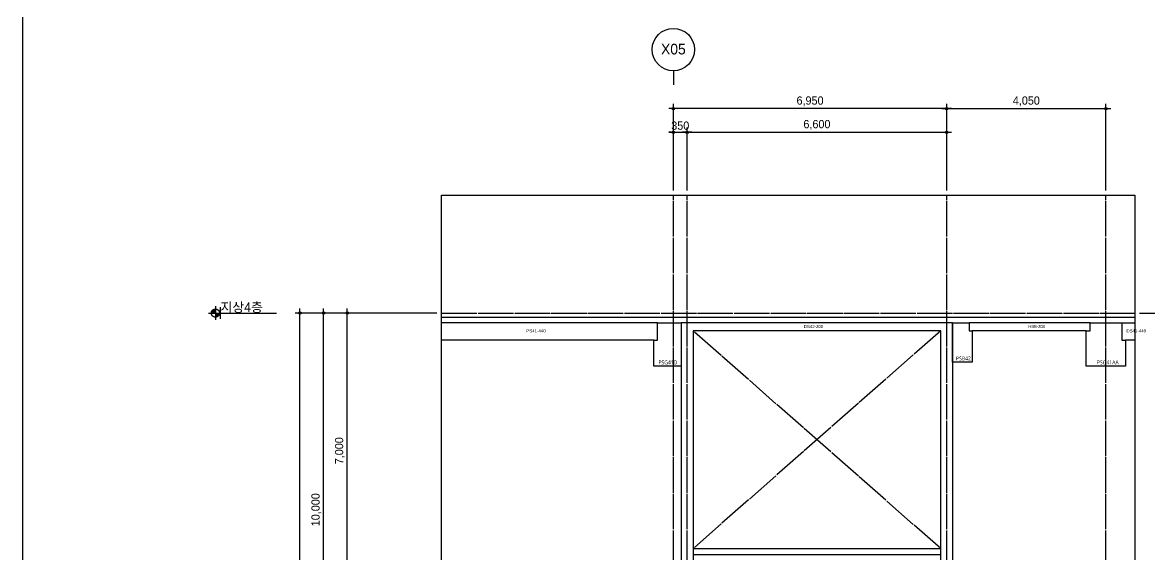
# Model space of a CAD drawing. Header units: millimetres. Extents: x 11948722 to 13111668, y -10771712 to -10232988.
# Drawn here: x 12361816 to 12390472, y -10467841 to -10454315 of the extents above; entities that cross this region are included whole.
import ezdxf
from ezdxf.enums import TextEntityAlignment as Align

# ---------------------------------------------------------------- set-up
doc = ezdxf.new("R2010")
doc.units = ezdxf.units.MM
doc.header["$LTSCALE"] = 150
doc.header["$MEASUREMENT"] = 0
doc.linetypes.add('CEN', pattern=[6.2, 6, -0.1, 0, -0.1])
doc.linetypes.add('Xref-계단단면도$0$CEN', pattern=[62, 60, -1, 0, -1])
doc.layers.get('0').update_dxf_attribs({"linetype": 'CONTINUOUS'})
doc.layers.get('Defpoints').update_dxf_attribs({"color": 117, "linetype": 'CONTINUOUS'})
for name, color, linetype in [('A-중심선', 10, 'CEN'), ('CON-C', 2, 'CONTINUOUS'), ('ELE-06', 6, 'CONTINUOUS'), ('Xref-계단단면도$0$3 dim0', 7, 'CONTINUOUS'), ('Xref-계단단면도$0$A-TXT-3.0', 3, 'CONTINUOUS'), ('Xref-계단단면도$0$ELE-3', 6, 'CONTINUOUS'), ('Xref-계단단면도$0$SYM', 7, 'CONTINUOUS'), ('Xref-계단단면도$0$SYM-1', 7, 'CONTINUOUS'), ('Xref-계단단면도$0$SYM-2', 7, 'CONTINUOUS')]:
    doc.layers.add(name, color=color, linetype=linetype)
doc.styles.get("Standard").update_dxf_attribs({"font": 'NanumGothic.ttf'})
doc.styles.add('Xref-계단단면도$0$나눔고딕 Se', font='')
doc.styles.add('Xref-계단단면도$0$돋움', font='')
doc.styles.get('Xref-계단단면도$0$나눔고딕 Se').set_extended_font_data('Dotum')
doc.styles.get('Xref-계단단면도$0$돋움').set_extended_font_data('Dotum')
doc.dimstyles.new('Xref-계단단면도$0$A1-100', dxfattribs={"dimtxt": 3, "dimasz": 1, "dimexe": 2, "dimexo": 2, "dimgap": 1, "dimtad": 1, "dimdec": 0, "dimzin": 12, "dimdsep": 46, "dimlunit": 6, "dimtxsty": 'Xref-계단단면도$0$나눔고딕 Se', "dimblk1": 'Xref-계단단면도$0$DIMDOT', "dimblk2": 'Xref-계단단면도$0$DIMDOT', "dimsah": 1, "dimcen": -1, "dimdle": 2, "dimclrd": 256, "dimclre": 256, "dimclrt": 3, "dimadec": 0, "dimazin": 0, "dimtfac": 1, "dimtdec": 0, "dimtix": 1, "dimtmove": 2, "dimatfit": 3, "dimldrblk": 'Xref-계단단면도$0$DIMDOT', "dimfxl": 1, "dimtvp": 1, "dimtolj": 1, "dimtzin": 12, "dimlwd": -1, "dimlwe": -1, "dimarcsym": 0})

# ---------------------------------------------------------------- blocks, each defined once
blk = doc.blocks.new('Xref-계단단면도$0$DIMDOT')
at = {"color": 0}
blk.add_line((-2, 0), (2, 0), dxfattribs=at)
for radius in [0.5, 0.25]:
    blk.add_circle((0, 0), radius, dxfattribs=at)
blk = doc.blocks.new('*D538')
at = {"layer": 'Defpoints', "color": 0, "ltscale": 1200}
for p in [(12368871, -10461704), (12372471, -10461704), (12372471, -10491704)]:
    blk.add_point(p, dxfattribs=at)
at = {"layer": 'Xref-계단단면도$0$3 dim0'}
for p, q in [((12372351, -10461704), (12368751, -10461704)), ((12368871, -10491644), (12368871, -10461764)), ((12372351, -10491704), (12368751, -10491704))]:
    blk.add_line(p, q, dxfattribs=at)
at = {"layer": 'Xref-계단단면도$0$3 dim0', "ltscale": 1200, "xscale": 60, "yscale": 60, "zscale": 60}
for p, rotation in [((12368871, -10461704), 90), ((12368871, -10491704), 270)]:
    blk.add_blockref('Xref-계단단면도$0$DIMDOT', p, dxfattribs=dict(at, rotation=rotation))
at = {"layer": 'Xref-계단단면도$0$3 dim0', "color": 3, "ltscale": 1200, "insert": (12368685, -10476704), "char_height": 210, "attachment_point": 5, "rotation": 90, "style": 'Xref-계단단면도$0$나눔고딕 Se'}
blk.add_mtext('\\A1;30,000', dxfattribs=at)
blk = doc.blocks.new('*D540')
at = {"layer": 'Defpoints', "color": 0, "ltscale": 1200}
for p in [(12369471, -10461704), (12372471, -10461704), (12372471, -10471704)]:
    blk.add_point(p, dxfattribs=at)
at = {"layer": 'Xref-계단단면도$0$3 dim0'}
for p, q in [((12372351, -10461704), (12369351, -10461704)), ((12369471, -10471644), (12369471, -10461764)), ((12372351, -10471704), (12369351, -10471704))]:
    blk.add_line(p, q, dxfattribs=at)
at = {"layer": 'Xref-계단단면도$0$3 dim0', "ltscale": 1200, "xscale": 60, "yscale": 60, "zscale": 60}
for p, rotation in [((12369471, -10461704), 90), ((12369471, -10471704), 270)]:
    blk.add_blockref('Xref-계단단면도$0$DIMDOT', p, dxfattribs=dict(at, rotation=rotation))
at = {"layer": 'Xref-계단단면도$0$3 dim0', "color": 3, "ltscale": 1200, "insert": (12369285, -10466704), "char_height": 210, "attachment_point": 5, "rotation": 90, "style": 'Xref-계단단면도$0$나눔고딕 Se'}
blk.add_mtext('\\A1;10,000', dxfattribs=at)
blk = doc.blocks.new('*D541')
at = {"layer": 'Defpoints', "color": 0, "ltscale": 1200}
for p in [(12390096, -10461704), (12393696, -10461704), (12390096, -10491704)]:
    blk.add_point(p, dxfattribs=at)
at = {"layer": 'Xref-계단단면도$0$3 dim0'}
for p, q in [((12390216, -10461704), (12393816, -10461704)), ((12393696, -10491644), (12393696, -10461764)), ((12390216, -10491704), (12393816, -10491704))]:
    blk.add_line(p, q, dxfattribs=at)
at = {"layer": 'Xref-계단단면도$0$3 dim0', "ltscale": 1200, "xscale": 60, "yscale": 60, "zscale": 60}
for p, rotation in [((12393696, -10461704), 90), ((12393696, -10491704), 270)]:
    blk.add_blockref('Xref-계단단면도$0$DIMDOT', p, dxfattribs=dict(at, rotation=rotation))
at = {"layer": 'Xref-계단단면도$0$3 dim0', "color": 3, "ltscale": 1200, "insert": (12393511, -10476704), "char_height": 210, "attachment_point": 5, "rotation": 90, "style": 'Xref-계단단면도$0$나눔고딕 Se'}
blk.add_mtext('\\A1;30,000', dxfattribs=at)
blk = doc.blocks.new('*D543')
at = {"layer": 'Defpoints', "color": 0, "ltscale": 1200}
for p in [(12378366, -10456504), (12378366, -10458704), (12385316, -10458704)]:
    blk.add_point(p, dxfattribs=at)
at = {"layer": 'Xref-계단단면도$0$3 dim0'}
for p, q in [((12378366, -10458584), (12378366, -10456384)), ((12385256, -10456504), (12378426, -10456504)), ((12385316, -10458584), (12385316, -10456384))]:
    blk.add_line(p, q, dxfattribs=at)
at = {"layer": 'Xref-계단단면도$0$3 dim0', "ltscale": 1200, "xscale": 60, "yscale": 60, "zscale": 60, "rotation": 180}
blk.add_blockref('Xref-계단단면도$0$DIMDOT', (12378366, -10456504), dxfattribs=at)
at = {"layer": 'Xref-계단단면도$0$3 dim0', "ltscale": 1200, "xscale": 60, "yscale": 60, "zscale": 60}
blk.add_blockref('Xref-계단단면도$0$DIMDOT', (12385316, -10456504), dxfattribs=at)
at = {"layer": 'Xref-계단단면도$0$3 dim0', "color": 3, "ltscale": 1200, "insert": (12381841, -10456318), "char_height": 210, "attachment_point": 5, "style": 'Xref-계단단면도$0$나눔고딕 Se'}
blk.add_mtext('\\A1;6,950', dxfattribs=at)
blk = doc.blocks.new('*D544')
at = {"layer": 'Defpoints', "color": 0, "ltscale": 1200}
for p in [(12390096, -10461704), (12393096, -10461704), (12390096, -10471704)]:
    blk.add_point(p, dxfattribs=at)
at = {"layer": 'Xref-계단단면도$0$3 dim0'}
for p, q in [((12390216, -10461704), (12393216, -10461704)), ((12393096, -10471644), (12393096, -10461764)), ((12390216, -10471704), (12393216, -10471704))]:
    blk.add_line(p, q, dxfattribs=at)
at = {"layer": 'Xref-계단단면도$0$3 dim0', "ltscale": 1200, "xscale": 60, "yscale": 60, "zscale": 60}
for p, rotation in [((12393096, -10461704), 90), ((12393096, -10471704), 270)]:
    blk.add_blockref('Xref-계단단면도$0$DIMDOT', p, dxfattribs=dict(at, rotation=rotation))
at = {"layer": 'Xref-계단단면도$0$3 dim0', "color": 3, "ltscale": 1200, "insert": (12392911, -10466704), "char_height": 210, "attachment_point": 5, "rotation": 90, "style": 'Xref-계단단면도$0$나눔고딕 Se'}
blk.add_mtext('\\A1;10,000', dxfattribs=at)
blk = doc.blocks.new('*D546')
at = {"layer": 'Defpoints', "color": 0, "ltscale": 1200}
for p in [(12385316, -10457104), (12378716, -10458704), (12385316, -10458704)]:
    blk.add_point(p, dxfattribs=at)
at = {"layer": 'Xref-계단단면도$0$3 dim0'}
for p, q in [((12378716, -10458584), (12378716, -10456984)), ((12378776, -10457104), (12385256, -10457104)), ((12385316, -10458584), (12385316, -10456984))]:
    blk.add_line(p, q, dxfattribs=at)
at = {"layer": 'Xref-계단단면도$0$3 dim0', "ltscale": 1200, "xscale": 60, "yscale": 60, "zscale": 60, "rotation": 180}
blk.add_blockref('Xref-계단단면도$0$DIMDOT', (12378716, -10457104), dxfattribs=at)
at = {"layer": 'Xref-계단단면도$0$3 dim0', "ltscale": 1200, "xscale": 60, "yscale": 60, "zscale": 60}
blk.add_blockref('Xref-계단단면도$0$DIMDOT', (12385316, -10457104), dxfattribs=at)
at = {"layer": 'Xref-계단단면도$0$3 dim0', "color": 3, "ltscale": 1200, "insert": (12382016, -10456918), "char_height": 210, "attachment_point": 5, "style": 'Xref-계단단면도$0$나눔고딕 Se'}
blk.add_mtext('\\A1;6,600', dxfattribs=at)
blk = doc.blocks.new('*D547')
at = {"layer": 'Defpoints', "color": 0, "ltscale": 1200}
for p in [(12378716, -10457104), (12378366, -10458704), (12378716, -10458704)]:
    blk.add_point(p, dxfattribs=at)
at = {"layer": 'Xref-계단단면도$0$3 dim0'}
for p, q in [((12378306, -10457104), (12378246, -10457104)), ((12378366, -10458584), (12378366, -10456984)), ((12378366, -10457104), (12378716, -10457104)), ((12378716, -10458584), (12378716, -10456984)), ((12378776, -10457104), (12378836, -10457104))]:
    blk.add_line(p, q, dxfattribs=at)
at = {"layer": 'Xref-계단단면도$0$3 dim0', "ltscale": 1200, "xscale": 60, "yscale": 60, "zscale": 60}
blk.add_blockref('Xref-계단단면도$0$DIMDOT', (12378366, -10457104), dxfattribs=at)
at = {"layer": 'Xref-계단단면도$0$3 dim0', "ltscale": 1200, "xscale": 60, "yscale": 60, "zscale": 60, "rotation": 180}
blk.add_blockref('Xref-계단단면도$0$DIMDOT', (12378716, -10457104), dxfattribs=at)
at = {"layer": 'Xref-계단단면도$0$3 dim0', "color": 3, "ltscale": 1200, "insert": (12378541, -10456938), "char_height": 210, "attachment_point": 5, "style": 'Xref-계단단면도$0$나눔고딕 Se'}
blk.add_mtext('\\A1;350', dxfattribs=at)
blk = doc.blocks.new('*D549')
at = {"layer": 'Defpoints', "color": 0, "ltscale": 1200}
for p in [(12370071, -10461704), (12372471, -10461704), (12372471, -10468704)]:
    blk.add_point(p, dxfattribs=at)
at = {"layer": 'Xref-계단단면도$0$3 dim0'}
for p, q in [((12372351, -10461704), (12369951, -10461704)), ((12370071, -10468644), (12370071, -10461764)), ((12372351, -10468704), (12369951, -10468704))]:
    blk.add_line(p, q, dxfattribs=at)
at = {"layer": 'Xref-계단단면도$0$3 dim0', "ltscale": 1200, "xscale": 60, "yscale": 60, "zscale": 60}
for p, rotation in [((12370071, -10461704), 90), ((12370071, -10468704), 270)]:
    blk.add_blockref('Xref-계단단면도$0$DIMDOT', p, dxfattribs=dict(at, rotation=rotation))
at = {"layer": 'Xref-계단단면도$0$3 dim0', "color": 3, "ltscale": 1200, "insert": (12369885, -10465204), "char_height": 210, "attachment_point": 5, "rotation": 90, "style": 'Xref-계단단면도$0$나눔고딕 Se'}
blk.add_mtext('\\A1;7,000', dxfattribs=at)
blk = doc.blocks.new('*D1859')
at = {"layer": 'Defpoints', "color": 0, "ltscale": 1200}
for p in [(12389366, -10456504), (12385316, -10458704), (12389366, -10458704)]:
    blk.add_point(p, dxfattribs=at)
at = {"layer": 'Xref-계단단면도$0$3 dim0'}
for p, q in [((12385316, -10458584), (12385316, -10456384)), ((12385376, -10456504), (12389306, -10456504)), ((12389366, -10458584), (12389366, -10456384))]:
    blk.add_line(p, q, dxfattribs=at)
at = {"layer": 'Xref-계단단면도$0$3 dim0', "ltscale": 1200, "xscale": 60, "yscale": 60, "zscale": 60, "rotation": 180}
blk.add_blockref('Xref-계단단면도$0$DIMDOT', (12385316, -10456504), dxfattribs=at)
at = {"layer": 'Xref-계단단면도$0$3 dim0', "ltscale": 1200, "xscale": 60, "yscale": 60, "zscale": 60}
blk.add_blockref('Xref-계단단면도$0$DIMDOT', (12389366, -10456504), dxfattribs=at)
at = {"layer": 'Xref-계단단면도$0$3 dim0', "color": 3, "ltscale": 1200, "insert": (12387341, -10456318), "char_height": 210, "attachment_point": 5, "style": 'Xref-계단단면도$0$나눔고딕 Se'}
blk.add_mtext('\\A1;4,050', dxfattribs=at)
blk = doc.blocks.new('PSG41D')
at = {"layer": 'CON-C', "ltscale": 1200, "flags": 128}
blk.add_lwpolyline([(-350, 0), (-350, 660), (-250, 660), (-250, 1100), (350, 1100), (350, 0)], close=True, dxfattribs=at)
at = {"layer": 'Defpoints', "color": 1, "width": 0.8}
blk.add_text('PSG41D', height=99.8, dxfattribs=at).set_placement((-231, 96), align=Align.MIDDLE_LEFT)
blk = doc.blocks.new('PSB42')
at = {"layer": 'CON-C', "ltscale": 1200, "flags": 128}
blk.add_lwpolyline([(-250, 0), (-250, 1000), (170, 1000), (170, 800), (250, 800), (250, 0)], close=True, dxfattribs=at)
at = {"layer": 'Defpoints', "color": 1, "width": 0.8}
blk.add_text('PSB42', height=99.8, dxfattribs=at).set_placement((-164, 96), align=Align.MIDDLE_LEFT)
blk = doc.blocks.new('PSG41AA')
at = {"layer": 'CON-C', "ltscale": 1200, "flags": 128}
blk.add_lwpolyline([(-500, 0), (-500, 900), (-400, 900), (-400, 1100), (400, 1100), (400, 660), (500, 660), (500, 0)], close=True, dxfattribs=at)
at = {"layer": 'Defpoints', "color": 1, "width": 0.8}
blk.add_text('PSG41AA', height=99.8, dxfattribs=at).set_placement((-231, 96), align=Align.MIDDLE_LEFT)

msp = doc.modelspace()

# ---------------------------------------------------------------- hatches: boundary and pattern name
at = {"layer": 'Xref-계단단면도$0$SYM', "linetype": 'Xref-계단단면도$0$CEN'}
h = msp.add_hatch(color=7, dxfattribs=at)
h.paths.add_polyline_path([(12366823.9, -10461703.5), (12366720.7, -10461703.5), (12366720.7, -10461806.7, 0.4142136)])
h.paths.add_polyline_path([(12366720.7, -10461600.3, 0.4142136), (12366617.5, -10461703.5), (12366720.7, -10461703.5)])

# ---------------------------------------------------------------- linework, layer by layer
at = {"layer": 'A-중심선'}
for p, q in [((12378365.8, -10505334.5), (12378365.8, -10458703.5)), ((12378715.8, -10505334.5), (12378715.8, -10458703.5)), ((12385315.8, -10505334.5), (12385315.8, -10458703.5)), ((12389365.8, -10505334.5), (12389365.8, -10458703.5)), ((12372470.5, -10461703.5), (12390096.5, -10461703.5)), ((12385165.8, -10467691), (12378865.8, -10462153.5)), ((12385165.8, -10462153.5), (12378865.8, -10467691))]:
    msp.add_line(p, q, dxfattribs=at)
at = {"layer": 'CON-C', "ltscale": 1200}
for p, q in [((12377965.8, -10461953.5), (12372470.5, -10461953.5)), ((12385465.8, -10461953.5), (12378565.8, -10461953.5)), ((12385465.8, -10461953.5), (12385465.8, -10501943.5)), ((12388965.8, -10461953.5), (12385885.8, -10461953.5)), ((12389765.8, -10461953.5), (12390096.5, -10461953.5)), ((12385165.8, -10462153.5), (12378865.8, -10462153.5)), ((12378865.8, -10462153.5), (12378865.8, -10473410.2)), ((12385165.8, -10471743.5), (12385165.8, -10462153.5)), ((12388865.8, -10462153.5), (12385965.8, -10462153.5)), ((12377865.8, -10462393.5), (12372470.5, -10462393.5)), ((12390096.5, -10462393.5), (12389865.8, -10462393.5)), ((12378565.8, -10462953.5), (12378565.8, -10501943.5))]:
    msp.add_line(p, q, dxfattribs=at)
at = {"layer": 'Defpoints'}
msp.add_line((12366848.6, -10461853.5), (12366848.6, -10461553.5), dxfattribs=at)
msp.add_line((12366848.6, -10461853.5), (12366848.6, -10461553.5), dxfattribs=at)
at = {"layer": 'Defpoints', "ltscale": 1200}
for points in [[(12361815.7, -10508461.3), (12402765.7, -10508461.3), (12402765.7, -10453936.3), (12361815.7, -10453936.3)], [(12372470.5, -10458703.5), (12390096.5, -10458703.5), (12390096.5, -10506212.6), (12372470.5, -10506212.6)]]:
    msp.add_lwpolyline(points, close=True, dxfattribs=at)
at = {"layer": 'ELE-06'}
msp.add_line((12372470.5, -10461803.5), (12390096.5, -10461803.5), dxfattribs=at)
at = {"layer": 'Xref-계단단면도$0$ELE-3'}
for p, q in [((12378865.8, -10467691), (12385165.8, -10467691)), ((12378865.8, -10467841), (12385165.8, -10467841))]:
    msp.add_line(p, q, dxfattribs=at)
at = {"layer": 'Xref-계단단면도$0$SYM', "color": 7, "linetype": 'Xref-계단단면도$0$CEN'}
for p, q in [((12366548.6, -10461703.5), (12366892.7, -10461703.5)), ((12366720.7, -10461531.5), (12366720.7, -10461875.6))]:
    msp.add_line(p, q, dxfattribs=at)
msp.add_circle((12366720.7, -10461703.5), 103.2, dxfattribs=at)
at = {"layer": 'Xref-계단단면도$0$SYM-1', "color": 7}
msp.add_line((12366548.6, -10461703.5), (12368270.5, -10461703.5), dxfattribs=at)
at = {"layer": 'Xref-계단단면도$0$SYM-2'}
msp.add_line((12378365.8, -10455543.5), (12378365.8, -10455903.5), dxfattribs=at)
msp.add_circle((12378365.8, -10455003.5), 540, dxfattribs=at)

# ---------------------------------------------------------------- block references
at = {"layer": 'CON-C', "ltscale": 1200}
for name, p in [('PSG41D', (12378215.8, -10463053.5)), ('PSB42', (12385715.8, -10462953.5)), ('PSG41AA', (12389365.8, -10463053.5))]:
    msp.add_blockref(name, p, dxfattribs=at)

# ---------------------------------------------------------------- texts
at = {"layer": 'Defpoints', "style": 'Xref-계단단면도$0$돋움'}
for s, p in [('DS42-200', (12381681.1, -10462084.8)), ('HS8-200', (12387387, -10462084.8)), ('PS41-440', (12374628.3, -10462194.5)), ('DS41-440', (12389887.4, -10462194.5))]:
    msp.add_text(s, height=80, dxfattribs=at).set_placement(p)
at = {"layer": 'Xref-계단단면도$0$A-TXT-3.0', "style": 'Xref-계단단면도$0$돋움'}
msp.add_text('지상4층', height=240, dxfattribs=at).set_placement((12366848.6, -10461553.5), align=Align.MIDDLE_LEFT)
at = {"layer": 'Xref-계단단면도$0$SYM-2', "color": 3, "style": 'Xref-계단단면도$0$돋움'}
msp.add_text('X05', height=270, dxfattribs=at).set_placement((12378365.7, -10454991.1), align=Align.MIDDLE_CENTER)

# ---------------------------------------------------------------- dimensions: what is measured, and where the dimension line sits
at = {"layer": 'Xref-계단단면도$0$3 dim0'}
for base, p1, p2, angle, picture, middle in [((12378365.8, -10456503.5), (12385315.8, -10458703.5), (12378365.8, -10458703.5), 180, '*D543', (12381840.8, -10456318.2)), ((12389365.8, -10456503.5), (12385315.8, -10458703.5), (12389365.8, -10458703.5), 0, '*D1859', (12387340.8, -10456318.2)), ((12368870.5, -10461703.5), (12372470.5, -10491703.5), (12372470.5, -10461703.5), 90, '*D538', (12368685.1, -10476703.5)), ((12369470.5, -10461703.5), (12372470.5, -10471703.5), (12372470.5, -10461703.5), 270, '*D540', (12369285.1, -10466703.5)), ((12370070.5, -10461703.5), (12372470.5, -10468703.5), (12372470.5, -10461703.5), 270, '*D549', (12369885.1, -10465203.5)), ((12393696.5, -10461703.5), (12390096.5, -10491703.5), (12390096.5, -10461703.5), 90, '*D541', (12393511.1, -10476703.5)), ((12393096.5, -10461703.5), (12390096.5, -10471703.5), (12390096.5, -10461703.5), 270, '*D544', (12392911.1, -10466703.5))]:
    dim = msp.add_linear_dim(base=base, p1=p1, p2=p2, angle=angle, dimstyle='Xref-계단단면도$0$A1-100', override={"dimscale": 60, "dimtxt": 3.5}, dxfattribs=at)
    dim.commit()
    dim.dimension.update_dxf_attribs({"geometry": picture, "text_midpoint": middle})
for base, p1, p2, picture, middle in [((12378715.8, -10457103.5), (12378365.8, -10458703.5), (12378715.8, -10458703.5), '*D547', (12378540.8, -10456938.4)), ((12385315.8, -10457103.5), (12378715.8, -10458703.5), (12385315.8, -10458703.5), '*D546', (12382015.8, -10456918.2))]:
    dim = msp.add_linear_dim(base=base, p1=p1, p2=p2, dimstyle='Xref-계단단면도$0$A1-100', override={"dimscale": 60, "dimtxt": 3.5}, dxfattribs=at)
    dim.commit()
    dim.dimension.update_dxf_attribs({"geometry": picture, "text_midpoint": middle})

doc.saveas('drawing.dxf')
